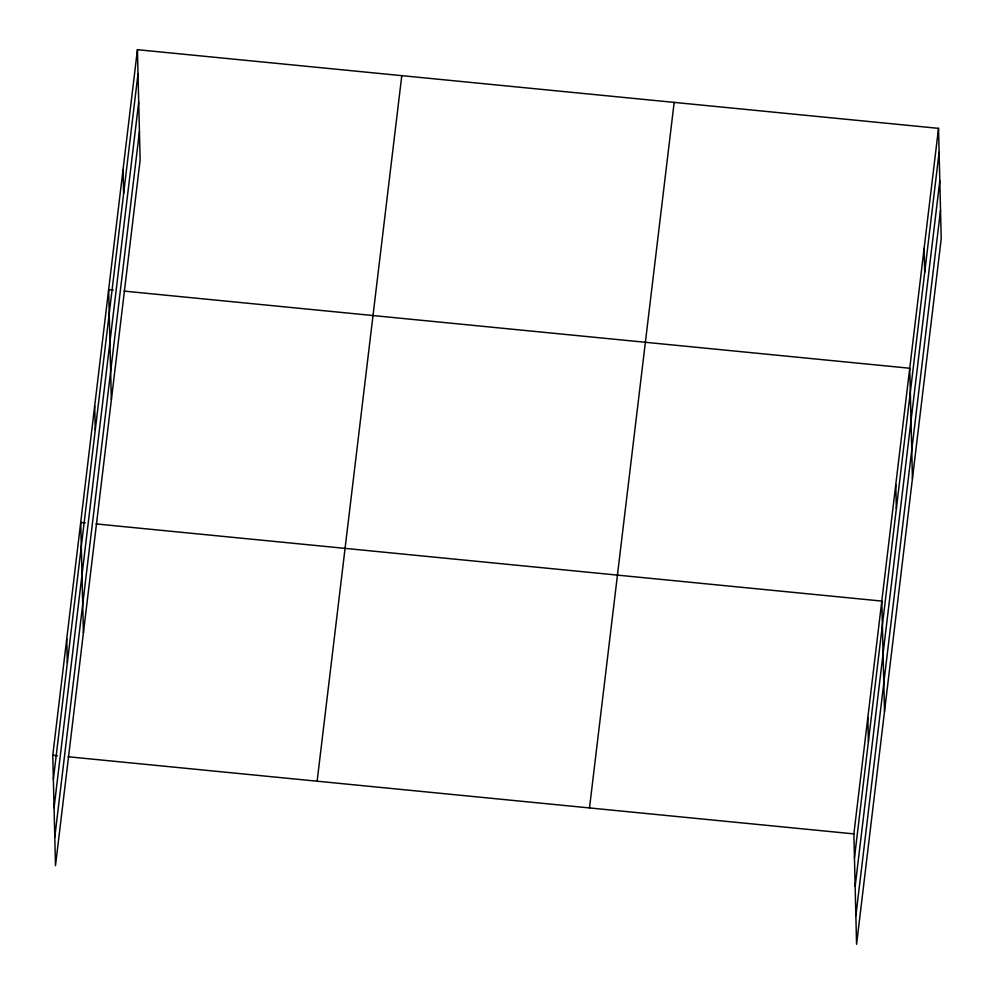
<?xml version="1.0" encoding="UTF-8"?>
<svg xmlns="http://www.w3.org/2000/svg" width="994" height="994" viewBox="0 0 994 994"><rect width="100%" height="100%" fill="white"/><g stroke="black" fill="none" stroke-linecap="round" stroke-linejoin="round"><path stroke-width="1.49" d="M137.433 49.7L140.129 160.109L55.478 865.65L52.781 755.254L137.433 49.7L938.522 128.35L941.219 238.746L856.567 944.3L853.871 833.891L938.522 128.35M53.365 779.221L138.017 73.668M54.061 807.737L138.713 102.196M54.782 837.134L139.433 131.581M317.136 781.197L401.787 75.656M589.504 807.948L674.168 102.394M854.455 857.872L939.106 152.318M855.151 886.387L939.802 180.846M855.871 915.772L940.523 210.231M113.266 290.037L108.644 289.589L111.353 399.986M124.014 291.093L909.746 368.24L912.442 478.636M85.322 522.869L80.713 522.422L83.409 632.818M96.083 523.925L881.802 601.072L884.498 711.468M52.781 755.254L57.391 755.701M68.151 756.757L853.871 833.891M924.134 248.289L924.718 272.269M895.768 484.65L896.364 508.617M867.837 717.482L868.421 741.449M123.045 169.639L123.629 193.619M94.678 405.999L95.262 429.967M66.747 638.831L67.331 662.799"/></g></svg>
